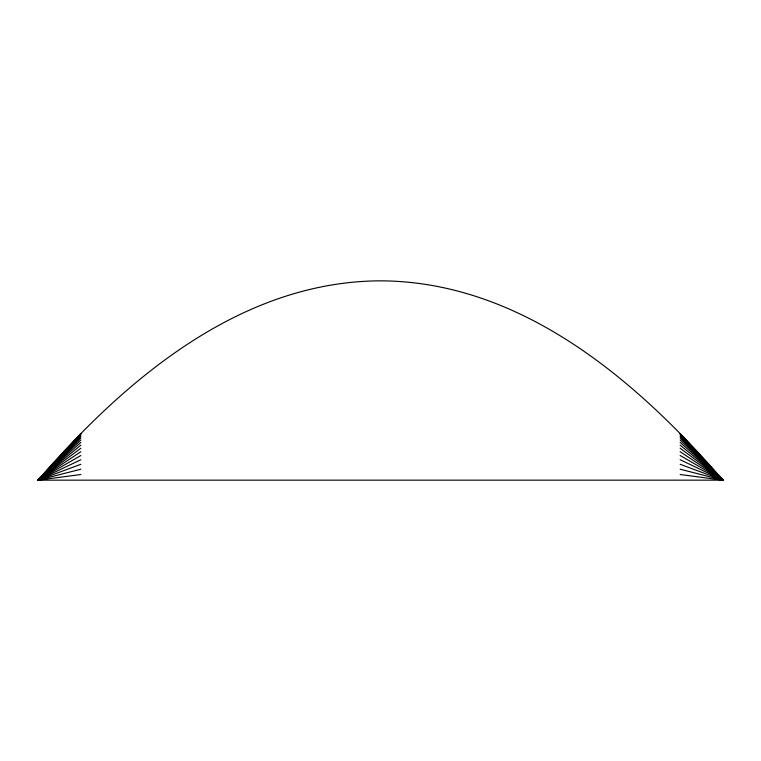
<?xml version="1.0" encoding="UTF-8"?>
<svg xmlns="http://www.w3.org/2000/svg" width="761" height="761" viewBox="0 0 761 761"><rect width="100%" height="100%" fill="white"/><g stroke="black" fill="none" stroke-linecap="round" stroke-linejoin="round"><path stroke-width="1.14" d="M80.856 474.512L38.05 480.162C124.928 379.777 240.343 281.361 380.5 280.838C520.657 281.361 636.072 379.777 722.95 480.162L38.05 480.162L80.856 433.627M80.856 469.214L38.05 480.162L80.856 434.179M80.856 464.286L38.05 480.162L80.856 435.092M80.856 459.73L38.05 480.162L80.856 436.367M80.856 455.525L38.05 480.162L80.856 438.013M80.856 451.692L38.05 480.162L80.856 440.02M80.856 448.229L38.05 480.162L80.856 442.388M38.05 480.162L80.856 445.128M680.144 474.512L722.95 480.162L680.144 433.627M680.144 469.214L722.95 480.162L680.144 434.179M680.144 464.286L722.95 480.162L680.144 435.092M680.144 459.73L722.95 480.162L680.144 436.367M680.144 455.525L722.95 480.162L680.144 438.013M680.144 451.692L722.95 480.162L680.144 440.02M680.144 448.229L722.95 480.162L680.144 442.388M680.144 445.128L722.95 480.162"/></g></svg>
